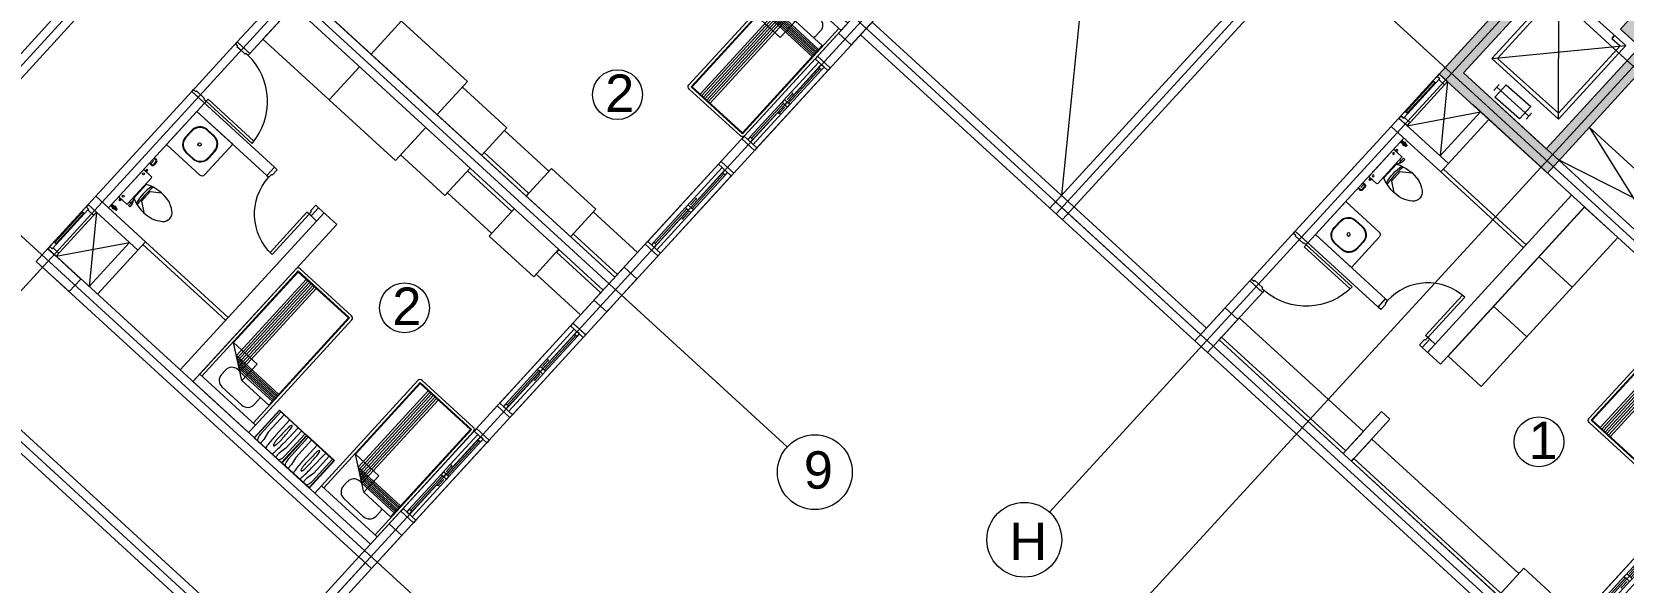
# Model space of a CAD drawing. Header units: metres. Extents: x 750 to 3116, y -341 to 1465.
# Drawn here: x 1586.8 to 1608.08, y 1262.19 to 1269.55 of the extents above; entities that cross this region are included whole.
import ezdxf
from ezdxf.enums import TextEntityAlignment as Align

# ---------------------------------------------------------------- set-up
doc = ezdxf.new("R2010")
doc.units = ezdxf.units.M
for name, color, linetype, lineweight in [('A-Door', 254, 'Continuous', 5), ('Bathroom Door', 252, 'Continuous', 5), ('Bathroom fur', 252, 'Continuous', 5), ('Centre Line', 7, 'Continuous', 13), ('Column', 50, 'Continuous', 20), ('Cutout', 153, 'Continuous', 5), ('Door', 253, 'Continuous', 5), ('Furniture', 44, 'Continuous', 5), ('GUIDE LINE', 7, 'Continuous', 5), ('Hatch', 251, 'Continuous', 5), ('Hidden line', 251, 'Continuous', 5), ('Inverted beam', 252, 'Continuous', 5), ('Railing', 190, 'Continuous', 5), ('Wall ext', 20, 'Continuous', 18), ('WINDOW', 33, 'Continuous', 5)]:
    doc.layers.add(name, color=color, linetype=linetype, lineweight=lineweight)
doc.layers.add('Text', color=7, linetype='Continuous')
doc.styles.get("Standard").update_dxf_attribs({"font": 'arial.ttf'})
doc.styles.add('TEXT-DET', font='simplex.shx', dxfattribs={"width": 0.7})

# ---------------------------------------------------------------- blocks, each defined once
blk = doc.blocks.new('Water Closet')
at = {"layer": 'Bathroom fur', "linetype": 'Continuous', "lineweight": -3}
for p, q in [((1886.331, 447.871), (1886.35, 447.871)), ((1886.331, 447.851), (1886.35, 447.851)), ((1886.364, 447.861), (1886.346, 447.861)), ((1886.364, 447.861), (1886.349, 447.87)), ((1886.364, 447.861), (1886.349, 447.853)), ((1886.364, 447.861), (1886.355, 447.877)), ((1886.364, 447.861), (1886.355, 447.846)), ((1886.364, 447.861), (1886.364, 447.879)), ((1886.364, 447.861), (1886.364, 447.879)), ((1886.364, 447.861), (1886.364, 447.879)), ((1886.364, 447.861), (1886.364, 447.879)), ((1886.364, 447.861), (1886.364, 447.879)), ((1886.364, 447.861), (1886.364, 447.879)), ((1886.364, 447.861), (1886.364, 447.879)), ((1886.364, 447.861), (1886.364, 447.879)), ((1886.364, 447.861), (1886.364, 447.879)), ((1886.364, 447.861), (1886.364, 447.879)), ((1886.364, 447.861), (1886.364, 447.879)), ((1886.364, 447.861), (1886.364, 447.879)), ((1886.364, 447.861), (1886.373, 447.877)), ((1886.364, 447.861), (1886.379, 447.87)), ((1886.364, 447.861), (1886.381, 447.861)), ((1886.364, 447.861), (1886.379, 447.853)), ((1886.364, 447.861), (1886.373, 447.846)), ((1886.364, 447.861), (1886.364, 447.844)), ((1886.378, 447.871), (1886.416, 447.871)), ((1886.378, 447.851), (1886.416, 447.851)), ((1886.416, 447.851), (1886.416, 447.871))]:
    blk.add_line(p, q, dxfattribs=at)
at = {"layer": 'Bathroom fur', "linetype": 'ByBlock'}
for p, q in [((1886.152, 447.554), (1886.027, 447.644)), ((1886.217, 447.662), (1886.217, 447.713)), ((1886.239, 447.713), (1886.217, 447.713)), ((1886.217, 447.662), (1886.232, 447.625)), ((1886.239, 447.608), (1886.239, 447.713)), ((1886.239, 447.666), (1886.264, 447.666)), ((1886.264, 447.23), (1886.264, 447.703)), ((1886.407, 447.713), (1886.274, 447.713)), ((1886.39, 447.724), (1886.365, 447.724)), ((1886.365, 447.724), (1886.365, 447.715)), ((1886.39, 447.715), (1886.365, 447.715)), ((1886.387, 447.744), (1886.368, 447.744)), ((1886.368, 447.744), (1886.368, 447.724)), ((1886.387, 447.744), (1886.387, 447.724)), ((1886.39, 447.724), (1886.39, 447.715)), ((1886.416, 447.23), (1886.416, 447.703)), ((1886.152, 447.379), (1886.152, 447.554)), ((1886.232, 447.625), (1886.239, 447.625)), ((1886.239, 447.608), (1886.264, 447.608)), ((1886.256, 447.343), (1886.256, 447.59)), ((1886.152, 447.379), (1886.027, 447.288)), ((1886.407, 447.22), (1886.274, 447.22)), ((1886.365, 447.208), (1886.365, 447.218)), ((1886.39, 447.218), (1886.365, 447.218)), ((1886.39, 447.208), (1886.365, 447.208)), ((1886.368, 447.189), (1886.368, 447.208)), ((1886.387, 447.189), (1886.387, 447.208)), ((1886.39, 447.208), (1886.39, 447.218)), ((1886.387, 447.189), (1886.368, 447.189))]:
    blk.add_line(p, q, dxfattribs=at)
at = {"layer": 'Bathroom fur'}
for p, q in [((1886.356, 447.031), (1886.356, 447.081)), ((1886.366, 447.031), (1886.366, 447.081)), ((1886.416, 447.106), (1886.381, 447.106)), ((1886.416, 447.096), (1886.381, 447.096)), ((1886.416, 447.016), (1886.381, 447.016)), ((1886.416, 447.006), (1886.381, 447.006))]:
    blk.add_line(p, q, dxfattribs=at)
at = {"layer": 'Bathroom fur', "linetype": 'Continuous', "lineweight": -3}
blk.add_circle((1886.364, 447.861), 0.0175, dxfattribs=at)
at = {"layer": 'Bathroom fur', "linetype": 'ByBlock'}
for centre in [(1886.378, 447.669), (1886.378, 447.264)]:
    blk.add_circle(centre, 0.0123, dxfattribs=at)
at = {"layer": 'Bathroom fur', "linetype": 'Continuous', "lineweight": -3}
blk.add_arc((1886.331, 447.861), 0.01, 90.002, 270, dxfattribs=at)
at = {"layer": 'Bathroom fur', "linetype": 'ByBlock'}
for centre, radius, start, end in [((1886.017, 447.095), 0.55, 64.2321, 103.6755), ((1886.274, 447.703), 0.00987, 90, 180), ((1886.407, 447.703), 0.00987, 0, 90), ((1885.835, 447.467), 0.119, 126.3794, 233.6206), ((1886.035, 447.208), 0.446, 109.2942, 127.2549), ((1884.672, 447.479), 1.501, 353.4552, 5.5271), ((1885.552, 447.472), 0.65, 345.9276, 13.0204), ((1886.041, 447.728), 0.451, 232.2382, 250.1051), ((1886.017, 447.838), 0.55, 256.3245, 295.7679), ((1886.274, 447.23), 0.00987, 180, 270), ((1886.407, 447.23), 0.00987, 270, 0)]:
    blk.add_arc(centre, radius, start, end, dxfattribs=at)
at = {"layer": 'Bathroom fur'}
for centre, radius, start, end in [((1886.381, 447.081), 0.025, 90, 180), ((1886.381, 447.031), 0.025, 180, 270), ((1886.381, 447.081), 0.015, 90, 180), ((1886.381, 447.031), 0.015, 180, 270)]:
    blk.add_arc(centre, radius, start, end, dxfattribs=at)
at = {"layer": 'Bathroom fur', "style": 'TEXT-DET', "width": 0.6}
blk.add_text('1', height=0.06, dxfattribs=at).set_placement((1886.394, 447.07), align=Align.MIDDLE)
blk = doc.blocks.new('Bed')
at = {"layer": 'Furniture', "linetype": 'Continuous'}
for p, q in [((1878.327, 465.952), (1879.337, 465.952)), ((1878.327, 465.817), (1878.327, 465.952)), ((1879.337, 465.952), (1879.337, 465.817)), ((1879.337, 465.817), (1878.327, 465.817)), ((1878.327, 463.909), (1878.327, 465.817)), ((1878.367, 463.909), (1878.367, 465.817)), ((1878.642, 465.742), (1879.002, 465.742)), ((1879.297, 465.817), (1879.297, 463.909)), ((1879.337, 465.817), (1879.337, 463.909)), ((1878.525, 465.544), (1878.525, 465.624)), ((1879.12, 465.624), (1879.12, 465.544)), ((1878.377, 465.499), (1878.862, 465.499)), ((1878.377, 463.919), (1878.377, 465.499)), ((1878.962, 465.429), (1878.377, 465.429)), ((1878.992, 465.407), (1878.377, 465.407)), ((1879.022, 465.386), (1878.377, 465.386)), ((1879.052, 465.365), (1878.377, 465.365)), ((1879.082, 465.344), (1878.377, 465.344)), ((1879.112, 465.323), (1878.377, 465.323)), ((1879.142, 465.302), (1878.377, 465.302)), ((1878.862, 465.499), (1879.287, 465.199)), ((1878.862, 465.199), (1878.862, 465.499)), ((1878.962, 463.919), (1878.962, 465.429)), ((1879.002, 465.427), (1878.965, 465.427)), ((1878.992, 463.919), (1878.992, 465.407)), ((1879.022, 463.919), (1879.022, 465.386)), ((1879.052, 463.919), (1879.052, 465.365)), ((1879.082, 463.919), (1879.082, 465.344)), ((1879.112, 463.919), (1879.112, 465.323)), ((1879.142, 463.919), (1879.142, 465.302)), ((1879.287, 465.199), (1878.862, 465.199)), ((1879.287, 465.199), (1879.287, 463.919)), ((1879.297, 463.909), (1878.367, 463.909)), ((1879.297, 463.869), (1878.367, 463.869)), ((1879.287, 463.919), (1878.377, 463.919))]:
    blk.add_line(p, q, dxfattribs=at)
for centre, radius, start, end in [((1878.642, 465.624), 0.117, 90, 180), ((1879.002, 465.624), 0.117, 360, 90), ((1878.642, 465.544), 0.117, 180.0006, 202.5189), ((1879.002, 465.544), 0.117, 270, 0), ((1878.367, 463.909), 0.04, 180, 270), ((1879.297, 463.909), 0.04, 270, 0)]:
    blk.add_arc(centre, radius, start, end, dxfattribs=at)
blk = doc.blocks.new('Nightstand')
at = {"layer": 'Furniture'}
for p, q in [((1879.838, 464.54), (1879.838, 464.04)), ((1880.338, 464.54), (1879.838, 464.54)), ((1879.843, 464.535), (1879.843, 464.045)), ((1880.333, 464.535), (1879.843, 464.535)), ((1879.869, 464.442), (1879.871, 464.467)), ((1879.869, 464.045), (1879.869, 464.442)), ((1879.929, 464.358), (1879.951, 464.469)), ((1879.951, 464.469), (1879.951, 464.535)), ((1880.074, 464.444), (1880.068, 464.44)), ((1880.08, 464.44), (1880.074, 464.444)), ((1880.226, 464.469), (1880.226, 464.535)), ((1880.248, 464.358), (1880.226, 464.469)), ((1880.308, 464.442), (1880.305, 464.467)), ((1880.308, 464.045), (1880.308, 464.442)), ((1880.333, 464.045), (1880.333, 464.535)), ((1880.338, 464.04), (1880.338, 464.54)), ((1879.929, 464.045), (1879.929, 464.358)), ((1879.997, 464.32), (1879.991, 464.045)), ((1880.147, 464.32), (1880.147, 464.045)), ((1880.248, 464.045), (1880.248, 464.358)), ((1879.838, 464.04), (1880.338, 464.04)), ((1879.843, 464.045), (1880.333, 464.045)), ((1880.068, 464.081), (1880.074, 464.077)), ((1880.074, 464.077), (1880.08, 464.081))]:
    blk.add_line(p, q, dxfattribs=at)
for centre, radius, start, end in [((1880.021, 464.452), 0.15, 146.5657, 174.2856), ((1881.576, 464.32), 1.578, 174.0179, 180), ((1880.825, 464.399), 0.823, 170.5074, 174.0179), ((1880.197, 464.382), 0.142, 155.8434, 169.4757), ((1879.951, 464.382), 0.142, 10.5243, 24.1566), ((1879.315, 464.399), 0.828, 5.9821, 9.4446), ((1878.564, 464.32), 1.583, 0, 5.9821), ((1880.156, 464.452), 0.15, 5.7144, 33.4343), ((1880.715, 464.32), 0.664, 175.5997, 180), ((1880.715, 464.32), 0.664, 180, 184.4003), ((1880.395, 464.345), 0.343, 169.4757, 175.5997), ((1886.298, 464.381), 6.246, 181.0259, 182.4606), ((1879.753, 464.345), 0.343, 4.4003, 10.5243), ((1873.85, 464.381), 6.246, 357.5394, 358.9741), ((1879.433, 464.32), 0.664, 0, 4.4003), ((1879.433, 464.32), 0.664, 355.5997, 0), ((1880.197, 464.139), 0.142, 190.5243, 204.1566), ((1879.951, 464.139), 0.142, 335.8434, 349.4757)]:
    blk.add_arc(centre, radius, start, end, dxfattribs=at)
blk = doc.blocks.new('Wash bashin')
at = {"layer": 'Bathroom fur', "ltscale": 0.35}
for p, q in [((1884.067, 437.333), (1884.067, 437.883)), ((1884.117, 437.933), (1884.717, 437.933)), ((1884.717, 437.333), (1884.717, 437.933)), ((1884.067, 437.333), (1884.717, 437.333))]:
    blk.add_line(p, q, dxfattribs=at)
at = {"layer": 'Bathroom fur'}
for p, q in [((1884.177, 437.568), (1884.177, 437.688)), ((1884.185, 437.568), (1884.185, 437.688)), ((1884.327, 437.838), (1884.447, 437.838)), ((1884.327, 437.83), (1884.447, 437.83)), ((1884.589, 437.688), (1884.589, 437.568)), ((1884.597, 437.688), (1884.597, 437.568)), ((1884.447, 437.426), (1884.327, 437.426)), ((1884.447, 437.418), (1884.327, 437.418))]:
    blk.add_line(p, q, dxfattribs=at)
blk.add_circle((1884.392, 437.633), 0.0225, dxfattribs=at)
at = {"layer": 'Bathroom fur', "ltscale": 0.35}
blk.add_arc((1884.117, 437.883), 0.05, 90, 180, dxfattribs=at)
at = {"layer": 'Bathroom fur'}
for centre, radius, start, end in [((1884.327, 437.688), 0.15, 90, 180), ((1884.327, 437.688), 0.142, 90, 180), ((1884.447, 437.688), 0.15, 0, 90), ((1884.447, 437.688), 0.142, 0, 90), ((1884.327, 437.568), 0.15, 180, 270), ((1884.327, 437.568), 0.142, 180, 270), ((1884.447, 437.568), 0.15, 270, 0), ((1884.447, 437.568), 0.142, 270, 0)]:
    blk.add_arc(centre, radius, start, end, dxfattribs=at)
blk = doc.blocks.new('Door 900')
at = {"layer": 'A-Door'}
for points in [[(29934124, 12198491), (29934164, 12198491), (29934164, 12198476), (29934239, 12198476), (29934314, 12198476), (29934314, 12198491), (29934354, 12198491), (29934354, 12198524), (29934239, 12198524), (29934124, 12198524)], [(29934164, 12197672), (29934314, 12197672), (29934314, 12197658), (29934354, 12197658), (29934354, 12197624), (29934239, 12197624), (29934124, 12197624), (29934124, 12197658), (29934164, 12197658)]]:
    blk.add_lwpolyline(points, close=True, dxfattribs=at)
blk.add_lwpolyline([(29935187, 12197658), (29934354, 12197658), (29934354, 12197698), (29935185, 12197698)], dxfattribs=at)
blk.add_arc((29934327, 12197631), 860, 1.7769, 88.2024, dxfattribs=at)
blk = doc.blocks.new('Door1')
at = {"layer": 'Bathroom Door'}
for p, q in [((1900.586, 444.886), (1899.856, 444.886)), ((1900.586, 444.846), (1899.857, 444.846))]:
    blk.add_line(p, q, dxfattribs=at)
for points in [[(1900.736, 444.921), (1900.586, 444.921), (1900.586, 444.886), (1900.636, 444.886), (1900.636, 444.871), (1900.736, 444.871), (1900.736, 444.921)], [(1900.586, 444.886), (1900.586, 444.846)], [(1900.736, 444.121), (1900.586, 444.121), (1900.586, 444.156), (1900.636, 444.156), (1900.636, 444.171), (1900.736, 444.171), (1900.736, 444.121)]]:
    blk.add_lwpolyline(points, dxfattribs=at)
blk.add_arc((1900.586, 444.886), 0.73, 180, 270, dxfattribs=at)
blk = doc.blocks.new('WINODO1')
at = {"layer": 'WINDOW', "linetype": 'Continuous'}
for p, q in [((2471212540, 936769700), (2471212491, 936769700)), ((2471212491, 936769700), (2471212491, 936769470)), ((2471212540, 936769700), (2471212540, 936769470)), ((2471213991, 936769700), (2471213943, 936769700)), ((2471213943, 936769700), (2471213943, 936769470)), ((2471213991, 936769700), (2471213991, 936769470)), ((2471212540, 936769470), (2471212491, 936769470)), ((2471213991, 936769470), (2471213943, 936769470))]:
    blk.add_line(p, q, dxfattribs=at)
at = {"layer": 'WINDOW'}
for p, q in [((2471212540, 936769700), (2471213943, 936769700)), ((2471212588, 936769633), (2471213217, 936769633)), ((2471212588, 936769585), (2471213217, 936769585)), ((2471213193, 936769561), (2471213089, 936769561)), ((2471213241, 936769633), (2471213943, 936769633)), ((2471213266, 936769585), (2471213895, 936769585)), ((2471213290, 936769609), (2471213394, 936769609)), ((2471213241, 936769537), (2471212540, 936769537)), ((2471212540, 936769470), (2471213943, 936769470)), ((2471213266, 936769537), (2471213895, 936769537))]:
    blk.add_line(p, q, dxfattribs=at)
at = {"layer": 'WINDOW', "color": 4}
blk.add_line((2471212588, 936769609), (2471213217, 936769609), dxfattribs=at)
at = {"layer": 'WINDOW', "color": 4, "true_color": 0x1fffff}
blk.add_line((2471213266, 936769561), (2471213895, 936769561), dxfattribs=at)
at = {"layer": 'WINDOW'}
for points in [[(2471212540, 936769585), (2471212588, 936769585), (2471212588, 936769633), (2471212540, 936769633)], [(2471213076, 936769561), (2471213089, 936769568), (2471213089, 936769554)], [(2471213217, 936769585), (2471213266, 936769585), (2471213266, 936769633), (2471213217, 936769633)], [(2471213217, 936769537), (2471213266, 936769537), (2471213266, 936769585), (2471213217, 936769585)], [(2471213406, 936769609), (2471213394, 936769616), (2471213394, 936769602)], [(2471213895, 936769537), (2471213943, 936769537), (2471213943, 936769585), (2471213895, 936769585)]]:
    blk.add_lwpolyline(points, close=True, dxfattribs=at)
blk = doc.blocks.new('700mm Door')
at = {"layer": 'Door'}
for points in [[(11493508.327, 4446107.926), (11493508.287, 4446107.926), (11493508.287, 4446107.776), (11493508.344, 4446107.776), (11493508.344, 4446107.868), (11493508.344, 4446107.88), (11493508.327, 4446107.88)], [(11493508.327, 4446107.88), (11493508.413, 4446107.88), (11493508.413, 4446107.926), (11493508.327, 4446107.926)], [(11493508.413, 4446107.891), (11493508.961, 4446107.891), (11493508.961, 4446107.914), (11493508.413, 4446107.914)], [(11493509.047, 4446107.88), (11493508.961, 4446107.88), (11493508.961, 4446107.926), (11493509.047, 4446107.926)], [(11493509.047, 4446107.926), (11493509.047, 4446107.88), (11493509.03, 4446107.88), (11493509.03, 4446107.868), (11493509.03, 4446107.776), (11493509.087, 4446107.776), (11493509.087, 4446107.926)]]:
    blk.add_lwpolyline(points, close=True, dxfattribs=at)
at = {"layer": 'Door', "color": 1}
blk.add_lwpolyline([(11493508.413, 4446107.88), (11493508.961, 4446107.88), (11493508.961, 4446107.926), (11493508.413, 4446107.926)], close=True, dxfattribs=at)
blk = doc.blocks.new('lift1')
at = {"layer": 'Hatch', "transparency": 33554687}
h = blk.add_hatch(color=256, dxfattribs=at)
h.dxf.hatch_style = 1
h.paths.add_polyline_path([(29921053, 12204431), (29920354, 12203626), (29920180, 12203777), (29920729, 12204408), (29919333, 12205622), (29919104, 12205358), (29918930, 12205509), (29919310, 12205946)])
h.paths.add_polyline_path([(29920180, 12203777), (29920354, 12203626), (29919768, 12202951), (29918024, 12204467), (29918405, 12204905), (29918579, 12204754), (29918349, 12204489), (29919745, 12203276)])
at = {"lineweight": 5}
for p, q in [((29919536, 12203651), (29919330, 12205430)), ((29920333, 12204556), (29918533, 12204526)), ((29920311, 12204167), (29919926, 12203735)), ((29920353, 12204131), (29920272, 12204201)), ((29919968, 12203699), (29919886, 12203770))]:
    blk.add_line(p, q, dxfattribs=at)
for p, q in [((29919194, 12205280), (29919238, 12205241)), ((29918669, 12204676), (29918707, 12204643))]:
    blk.add_line(p, q)
for points in [[(29920333, 12204556), (29919330, 12205430), (29918533, 12204526), (29919536, 12203651)], [(29920182, 12204188), (29919887, 12203861), (29920056, 12203714), (29920350, 12204041)]]:
    blk.add_lwpolyline(points, close=True, dxfattribs=at)
blk.add_lwpolyline([(29918707, 12204643), (29918610, 12204531), (29919531, 12203728), (29920256, 12204550), (29919335, 12205353), (29919238, 12205241)], dxfattribs=at)
at = {"layer": 'Column'}
blk.add_lwpolyline([(29918930, 12205509), (29919310, 12205946), (29921053, 12204431), (29919768, 12202951), (29918024, 12204467), (29918405, 12204905), (29918579, 12204754), (29918349, 12204489), (29919745, 12203276), (29920729, 12204408), (29919333, 12205622), (29919104, 12205358), (29918930, 12205509)], dxfattribs=at)

msp = doc.modelspace()

# ---------------------------------------------------------------- hatches: boundary and pattern name
at = {"layer": 'Hatch', "transparency": 33554687}
h = msp.add_hatch(color=256, dxfattribs=at)
h.dxf.hatch_style = 1
h.paths.add_polyline_path([(1646.175, 1258.901), (1646.005, 1259.057), (1645.846, 1258.883), (1645.755, 1258.784), (1645.6, 1258.614), (1645.769, 1258.459)])
h.paths.add_polyline_path([(1641.884, 1262.33), (1641.441, 1262.735), (1641.286, 1262.566), (1641.728, 1262.16)])
h.paths.add_polyline_path([(1645.004, 1266.285), (1644.835, 1266.44), (1644.43, 1265.998), (1644.599, 1265.842)])
h.paths.add_polyline_path([(1649.318, 1262.334), (1649.149, 1262.489), (1648.743, 1262.046), (1648.913, 1261.891)])
h.paths.add_polyline_path([(1652.587, 1265.902), (1652.417, 1266.057), (1652.384, 1266.021), (1652.292, 1265.921), (1652.012, 1265.615), (1652.182, 1265.46)])
h.paths.add_polyline_path([(1655.856, 1269.471), (1655.686, 1269.626), (1655.281, 1269.183), (1655.45, 1269.028)])
h.paths.add_polyline_path([(1659.124, 1273.039), (1658.955, 1273.194), (1658.921, 1273.158), (1658.83, 1273.058), (1658.549, 1272.752), (1658.719, 1272.597)])
h.paths.add_polyline_path([(1661.826, 1276.876), (1661.67, 1276.707), (1662.113, 1276.302), (1662.268, 1276.471)])
h.paths.add_polyline_path([(1657.785, 1280.578), (1657.629, 1280.408), (1658.072, 1280.003), (1658.227, 1280.173)])
h.paths.add_polyline_path([(1652.746, 1278.631), (1652.591, 1278.461), (1653.033, 1278.056), (1653.189, 1278.225)])
h.paths.add_polyline_path([(1654.516, 1277.009), (1654.361, 1276.84), (1654.803, 1276.435), (1654.958, 1276.604)])
h.paths.add_polyline_path([(1650.045, 1274.793), (1649.875, 1274.948), (1649.47, 1274.506), (1649.64, 1274.351)])
h.paths.add_polyline_path([(1651.542, 1273.422), (1651.372, 1273.577), (1650.967, 1273.135), (1651.137, 1272.98)])
h.paths.add_polyline_path([(1647.979, 1269.872), (1647.823, 1269.703), (1648.266, 1269.297), (1648.421, 1269.467)])
h.paths.add_polyline_path([(1646.209, 1271.493), (1646.053, 1271.324), (1646.496, 1270.919), (1646.651, 1271.088), (1646.541, 1271.189)])
h.paths.add_polyline_path([(1647.245, 1283.669), (1647.076, 1283.825), (1646.67, 1283.382), (1646.84, 1283.227), (1646.999, 1283.4), (1647.09, 1283.5)])
h.paths.add_polyline_path([(1644.101, 1280.237), (1643.932, 1280.393), (1643.527, 1279.95), (1643.696, 1279.795)])
h.paths.add_polyline_path([(1640.833, 1276.669), (1640.663, 1276.824), (1640.258, 1276.382), (1640.427, 1276.226)])
h.paths.add_polyline_path([(1637.689, 1273.237), (1637.519, 1273.392), (1637.114, 1272.95), (1637.284, 1272.794)])
h.paths.add_polyline_path([(1643.632, 1267.792), (1643.463, 1267.948), (1643.058, 1267.505), (1643.227, 1267.35)])
h.paths.add_polyline_path([(1634.17, 1269.395), (1634.001, 1269.551), (1633.595, 1269.108), (1633.765, 1268.953)])
h.paths.add_polyline_path([(1640.114, 1263.951), (1639.944, 1264.106), (1639.539, 1263.664), (1639.709, 1263.509)])
h.paths.add_polyline_path([(1631.152, 1266.1), (1630.982, 1266.255), (1630.577, 1265.812), (1630.746, 1265.657)])
h.paths.add_polyline_path([(1636.403, 1260.788), (1636.247, 1260.618), (1636.69, 1260.213), (1636.845, 1260.383)])
h.paths.add_polyline_path([(1636.008, 1280.837), (1635.839, 1280.992), (1635.433, 1280.55), (1635.603, 1280.395)])
h.paths.add_polyline_path([(1632.989, 1277.541), (1632.82, 1277.697), (1632.415, 1277.254), (1632.584, 1277.099)])
h.paths.add_polyline_path([(1628.506, 1281.648), (1628.101, 1281.206), (1628.27, 1281.05), (1628.676, 1281.493)])
h.paths.add_polyline_path([(1631.525, 1284.944), (1631.369, 1284.774), (1631.812, 1284.369), (1631.967, 1284.538)])
h.paths.add_polyline_path([(1626.486, 1282.996), (1626.331, 1282.827), (1626.773, 1282.421), (1626.929, 1282.591)])
h.paths.add_polyline_path([(1623.218, 1279.428), (1623.062, 1279.258), (1623.505, 1278.853), (1623.66, 1279.022)])
h.paths.add_polyline_path([(1619.143, 1283.411), (1618.973, 1283.566), (1618.568, 1283.124), (1618.738, 1282.968)])
h.paths.add_polyline_path([(1622.117, 1286.998), (1621.962, 1286.829), (1622.404, 1286.423), (1622.56, 1286.593)])
h.paths.add_polyline_path([(1615.874, 1279.842), (1615.705, 1279.998), (1615.299, 1279.555), (1615.469, 1279.4)])
h.paths.add_polyline_path([(1612.731, 1276.41), (1612.561, 1276.566), (1612.156, 1276.123), (1612.325, 1275.968)])
h.paths.add_polyline_path([(1617.203, 1272.314), (1616.798, 1271.871), (1616.967, 1271.716), (1617.373, 1272.158)])
h.paths.add_polyline_path([(1619.949, 1275.859), (1619.794, 1275.69), (1620.236, 1275.284), (1620.391, 1275.454), (1620.281, 1275.555)])
h.paths.add_polyline_path([(1626.327, 1270.268), (1626.157, 1270.423), (1625.752, 1269.981), (1625.922, 1269.825)])
h.paths.add_polyline_path([(1621.719, 1274.238), (1621.563, 1274.069), (1622.006, 1273.663), (1622.161, 1273.833)])
h.paths.add_polyline_path([(1624.987, 1277.807), (1624.832, 1277.637), (1625.274, 1277.232), (1625.43, 1277.401)])
h.paths.add_polyline_path([(1629.301, 1273.855), (1628.896, 1273.413), (1629.066, 1273.257), (1629.471, 1273.7)])
h.paths.add_polyline_path([(1623.058, 1266.699), (1622.889, 1266.855), (1622.483, 1266.412), (1622.653, 1266.257)])
h.paths.add_polyline_path([(1619.915, 1263.267), (1619.745, 1263.423), (1619.34, 1262.98), (1619.509, 1262.825)])
h.paths.add_polyline_path([(1615.181, 1267.101), (1615.026, 1266.931), (1615.468, 1266.526), (1615.624, 1266.696)])
h.paths.add_polyline_path([(1618.745, 1270.651), (1618.575, 1270.806), (1618.17, 1270.364), (1618.339, 1270.208)])
h.paths.add_polyline_path([(1613.411, 1268.722), (1613.256, 1268.553), (1613.699, 1268.147), (1613.854, 1268.317)])
h.paths.add_polyline_path([(1609.042, 1272.724), (1608.887, 1272.555), (1609.329, 1272.149), (1609.485, 1272.319)])
h.paths.add_polyline_path([(1605.774, 1269.156), (1605.618, 1268.986), (1606.061, 1268.581), (1606.216, 1268.75)])

# ---------------------------------------------------------------- linework, layer by layer
at = {"layer": 'Bathroom fur'}
for p, q in [((1605.64, 1267.678), (1606.746, 1266.664)), ((1605.674, 1267.714), (1606.78, 1266.701)), ((1588.32, 1266.743), (1589.426, 1265.73)), ((1588.286, 1266.706), (1589.392, 1265.693))]:
    msp.add_line(p, q, dxfattribs=at)
at = {"layer": 'Centre Line', "color": 30, "true_color": 0xf26722}
for p, q in [((1627.497, 1292.701), (1600.408, 1263.128)), ((1628.773, 1291.533), (1601.684, 1261.959)), ((1603.973, 1287.999), (1580.152, 1261.994)), ((1605.469, 1286.628), (1581.649, 1260.623)), ((1618.531, 1257.315), (1587.828, 1285.438)), ((1609.783, 1282.676), (1585.963, 1256.671)), ((1615.262, 1253.746), (1584.559, 1281.869)), ((1596.901, 1264.001), (1581.291, 1278.3)), ((1593.633, 1260.433), (1578.022, 1274.732))]:
    msp.add_line(p, q, dxfattribs=at)
at = {"layer": 'Centre Line', "color": 3, "true_color": 0x1fff1f}
msp.add_lwpolyline([(1589.677, 1286.066), (1612.323, 1265.323), (1624.767, 1278.909), (1647.479, 1258.105)], dxfattribs=at)
at = {"layer": 'Centre Line', "color": 30, "true_color": 0xf26722}
for centre in [(1597.27, 1263.663), (1600.07, 1262.759)]:
    msp.add_circle(centre, 0.5, dxfattribs=at)
at = {"layer": 'Column'}
for points in [[(1597.586, 1269.53), (1597.991, 1269.973), (1598.161, 1269.817), (1597.755, 1269.375), (1597.586, 1269.53)], [(1587.015, 1266.651), (1587.457, 1266.245), (1587.302, 1266.076), (1586.859, 1266.481), (1587.015, 1266.651)], [(1594.317, 1265.962), (1594.722, 1266.404), (1594.892, 1266.249), (1594.487, 1265.806), (1594.317, 1265.962)], [(1602.35, 1265.417), (1602.755, 1265.86), (1602.924, 1265.705), (1602.519, 1265.262), (1602.35, 1265.417)], [(1591.173, 1262.53), (1591.579, 1262.972), (1591.748, 1262.817), (1591.343, 1262.374), (1591.173, 1262.53)]]:
    msp.add_lwpolyline(points, dxfattribs=at)
at = {"layer": 'Cutout', "ltscale": 0.02}
for p, q in [((1601.149, 1273.08), (1600.566, 1267.364)), ((1607.624, 1268.274), (1608.799, 1266.385)), ((1609.204, 1266.827), (1607.219, 1267.832))]:
    msp.add_line(p, q, dxfattribs=at)
at = {"layer": 'Cutout'}
for p, q in [((1605.729, 1268.885), (1605.631, 1267.89)), ((1605.189, 1268.295), (1606.171, 1268.479)), ((1587.666, 1267.139), (1587.568, 1266.144)), ((1587.125, 1266.549), (1588.108, 1266.734))]:
    msp.add_line(p, q, dxfattribs=at)
at = {"layer": 'Furniture'}
for p, q in [((1590.858, 1270.506), (1592.628, 1268.885)), ((1589.892, 1269.452), (1591.662, 1267.831)), ((1606.18, 1264.81), (1608.004, 1266.801))]:
    msp.add_line(p, q, dxfattribs=at)
for points in [[(1594.597, 1266.268), (1590.453, 1270.064), (1590.858, 1270.506)], [(1594.442, 1266.098), (1590.298, 1269.894), (1589.892, 1269.452)], [(1591.743, 1269.696), (1591.338, 1269.253)], [(1590.777, 1268.641), (1591.183, 1269.084)], [(1592.628, 1268.885), (1592.223, 1268.443)], [(1592.561, 1268.811), (1593.154, 1268.268), (1592.816, 1267.899)], [(1591.662, 1267.831), (1592.068, 1268.273)], [(1593.12, 1268.231), (1593.714, 1267.687)], [(1591.73, 1267.904), (1592.323, 1267.361), (1592.661, 1267.729)], [(1592.85, 1267.936), (1593.444, 1267.392), (1593.41, 1267.355)], [(1592.627, 1267.692), (1593.221, 1267.149)], [(1593.41, 1267.355), (1593.748, 1267.724), (1594.341, 1267.18), (1594.004, 1266.811)], [(1592.357, 1267.397), (1592.951, 1266.854)], [(1593.255, 1267.186), (1592.917, 1266.817), (1593.511, 1266.273), (1593.848, 1266.642)], [(1607.561, 1267.206), (1605.738, 1265.215), (1606.18, 1264.81)], [(1608.004, 1266.801), (1607.561, 1267.206)], [(1594.308, 1267.143), (1594.901, 1266.6), (1594.597, 1266.268)], [(1594.037, 1266.848), (1594.631, 1266.305)], [(1593.848, 1266.642), (1593.815, 1266.605), (1594.408, 1266.061)], [(1607.396, 1266.137), (1606.953, 1266.543)], [(1593.544, 1266.31), (1594.138, 1265.766), (1594.442, 1266.098)], [(1602.675, 1265.432), (1602.945, 1265.727), (1604.604, 1264.207), (1604.334, 1263.912)], [(1606.788, 1265.474), (1606.346, 1265.879)], [(1604.334, 1263.912), (1602.675, 1265.432), (1602.708, 1265.469), (1604.367, 1263.949)], [(1604.445, 1263.81), (1604.715, 1264.105), (1606.68, 1262.306)], [(1607.147, 1261.335), (1604.445, 1263.81), (1604.478, 1263.847), (1606.443, 1262.047)], [(1606.41, 1262.011), (1606.747, 1262.379), (1607.485, 1261.704), (1607.147, 1261.335)]]:
    msp.add_lwpolyline(points, dxfattribs=at)
at = {"layer": 'GUIDE LINE'}
for centre in [(1594.631, 1268.71), (1591.785, 1265.86), (1606.951, 1264.069)]:
    msp.add_circle(centre, 0.333, dxfattribs=at)
at = {"layer": 'Hidden line'}
for p, q in [((1588.94, 1268.752), (1589.548, 1269.416)), ((1605.618, 1268.986), (1605.078, 1268.396)), ((1605.729, 1268.885), (1605.189, 1268.295)), ((1607.624, 1268.274), (1609.204, 1266.827)), ((1587.555, 1267.24), (1587.015, 1266.651)), ((1587.666, 1267.139), (1587.125, 1266.549)), ((1603.085, 1266.221), (1603.693, 1266.884))]:
    msp.add_line(p, q, dxfattribs=at)
at = {"layer": 'Inverted beam'}
for p, q in [((1585.644, 1265.154), (1589.957, 1261.202)), ((1585.488, 1264.984), (1589.972, 1260.877)), ((1591.173, 1262.53), (1589.802, 1261.033)), ((1591.343, 1262.374), (1589.972, 1260.877))]:
    msp.add_line(p, q, dxfattribs=at)
for points in [[(1601.996, 1274.005), (1604.526, 1271.688), (1600.41, 1267.194)], [(1600.58, 1267.039), (1604.851, 1271.702)], [(1602.505, 1265.587), (1598.036, 1269.681), (1597.88, 1269.511), (1602.35, 1265.417), (1602.505, 1265.587)]]:
    msp.add_lwpolyline(points, dxfattribs=at)
at = {"layer": 'Railing'}
for p, q in [((1600.495, 1267.116), (1604.767, 1271.78)), ((1602.427, 1265.502), (1600.488, 1267.279)), ((1585.566, 1265.069), (1590.049, 1260.962)), ((1591.258, 1262.452), (1589.887, 1260.955))]:
    msp.add_line(p, q, dxfattribs=at)
at = {"layer": 'Wall ext'}
for p, q in [((1591.343, 1262.374), (1601.304, 1273.249)), ((1589.548, 1269.416), (1590.864, 1270.853)), ((1586.16, 1268.722), (1587.443, 1270.123)), ((1587.612, 1269.968), (1586.228, 1268.456)), ((1590.453, 1270.064), (1594.597, 1266.268)), ((1589.718, 1269.261), (1590.298, 1269.894)), ((1594.442, 1266.098), (1590.298, 1269.894)), ((1597.711, 1269.667), (1594.597, 1266.268)), ((1589.718, 1269.261), (1589.548, 1269.416)), ((1597.305, 1269.224), (1597.475, 1269.069)), ((1588.94, 1268.752), (1587.555, 1267.24)), ((1590.046, 1267.739), (1588.94, 1268.752)), ((1606.216, 1268.75), (1610.143, 1265.154)), ((1587.826, 1267.196), (1589.109, 1268.597)), ((1589.945, 1267.628), (1589.008, 1268.486)), ((1605.631, 1267.89), (1606.171, 1268.479)), ((1606.061, 1268.581), (1609.987, 1264.984)), ((1603.693, 1266.884), (1605.078, 1268.396)), ((1605.64, 1267.678), (1604.977, 1268.285)), ((1605.742, 1267.788), (1605.078, 1268.396)), ((1605.64, 1267.678), (1606.282, 1268.378)), ((1596.292, 1268.118), (1596.462, 1267.963)), ((1605.146, 1268.13), (1603.863, 1266.729)), ((1596.016, 1267.816), (1596.185, 1267.661)), ((1589.945, 1267.628), (1590.046, 1267.739)), ((1588.219, 1266.633), (1587.555, 1267.24)), ((1588.32, 1266.743), (1587.656, 1267.351)), ((1590.535, 1267.088), (1590.636, 1267.199)), ((1590.879, 1266.976), (1590.636, 1267.199)), ((1607.388, 1267.365), (1605.463, 1265.263)), ((1607.558, 1267.21), (1605.633, 1265.108)), ((1588.785, 1265.029), (1590.71, 1267.131)), ((1588.954, 1264.874), (1590.879, 1266.976)), ((1590.608, 1267.02), (1590.535, 1267.088)), ((1587.568, 1266.144), (1588.108, 1266.734)), ((1587.678, 1266.043), (1588.32, 1266.743)), ((1604.799, 1265.871), (1603.693, 1266.884)), ((1604.901, 1265.982), (1603.964, 1266.84)), ((1587.015, 1266.651), (1586.859, 1266.481)), ((1587.015, 1266.651), (1591.329, 1262.699)), ((1595.003, 1266.71), (1595.172, 1266.555)), ((1586.859, 1266.481), (1591.343, 1262.374)), ((1591.329, 1262.699), (1594.442, 1266.098)), ((1603.085, 1266.221), (1602.35, 1265.417)), ((1603.255, 1266.065), (1603.085, 1266.221)), ((1603.255, 1266.065), (1602.675, 1265.432)), ((1604.901, 1265.982), (1604.799, 1265.871)), ((1594.037, 1265.656), (1594.206, 1265.5)), ((1602.35, 1265.417), (1607.161, 1261.01)), ((1607.147, 1261.335), (1602.675, 1265.432)), ((1605.491, 1265.441), (1605.389, 1265.331)), ((1605.633, 1265.108), (1605.389, 1265.331)), ((1605.564, 1265.374), (1605.491, 1265.441)), ((1610.26, 1264.734), (1607.147, 1261.335)), ((1593.024, 1264.55), (1593.193, 1264.394)), ((1604.847, 1264.472), (1604.334, 1263.912)), ((1604.957, 1264.371), (1604.847, 1264.472)), ((1592.747, 1264.248), (1592.917, 1264.092)), ((1604.957, 1264.371), (1604.444, 1263.811)), ((1591.734, 1263.142), (1591.904, 1262.986))]:
    msp.add_line(p, q, dxfattribs=at)

# ---------------------------------------------------------------- block references
at = {"xscale": -0.001, "yscale": 0.001, "zscale": 0.001, "rotation": 6.515594439841745}
msp.add_blockref('lift1', (32718.293, -7461.366), dxfattribs=at)
at = {"xscale": -1}
for p, rotation in [((2668.075, -342.644), 317.5109696397391), ((2680.109, -347.103), 317.5109696396338)]:
    msp.add_blockref('Bed', p, dxfattribs=dict(at, rotation=rotation))
at = {"rotation": 137.5109696397391}
for name, p in [('Bed', (3289.517, 339.073)), ('Bed', (3291.146, 337.581)), ('Nightstand', (3290.12, 336.606)), ('Nightstand', (3290.488, 336.269))]:
    msp.add_blockref(name, p, dxfattribs=at)
at = {"layer": 'A-Door', "yscale": 0.001, "zscale": 0.001}
for p, xscale, rotation in [((-28723.557, 12493.118), 0.001, 317.5109696396549), ((-12231.056, 30480.469), -0.0009999999999999996, 137.510969639692)]:
    msp.add_blockref('Door 900', p, dxfattribs=dict(at, xscale=xscale, rotation=rotation))
at = {"layer": 'Bathroom Door', "xscale": -1, "rotation": 227.5109696395762}
msp.add_blockref('Door1', (-21.302, 166.105), dxfattribs=at)
at = {"layer": 'Bathroom Door', "rotation": 227.5109696397967}
msp.add_blockref('Door1', (2561.152, 2967.467), dxfattribs=at)
at = {"layer": 'Bathroom fur', "rotation": 137.5109696397391}
for name, p in [('Wash bashin', (3274.207, 317.948)), ('Water Closet', (3281.427, 323.314))]:
    msp.add_blockref(name, p, dxfattribs=at)
at = {"layer": 'Bathroom fur', "xscale": -1, "rotation": 317.5109696396338}
for name, p in [('Water Closet', (2693.658, -336.345)), ('Wash bashin', (2698.371, -328.683))]:
    msp.add_blockref(name, p, dxfattribs=at)
at = {"layer": 'Cutout', "rotation": 47.51106027023705}
for p in [(-4483066.254, -11477247.687), (-4483084.317, -11477249.433)]:
    msp.add_blockref('700mm Door', p, dxfattribs=at)
at = {"layer": 'WINDOW', "linetype": 'Continuous', "xscale": 0.001, "yscale": 0.001, "zscale": 0.001}
for p, rotation in [((-976801.585, -2453760.648), 47.51096963974634), ((-976802.875, -2453762.056), 47.51096963974634), ((-976804.854, -2453764.216), 47.51096963974634), ((-976806.144, -2453765.624), 47.51096963974634), ((980006.613, 2456291.494), 227.5109696397463)]:
    msp.add_blockref('WINODO1', p, dxfattribs=dict(at, rotation=rotation))

# ---------------------------------------------------------------- texts
at = {"layer": 'Text', "color": 30, "true_color": 0xf26722, "char_height": 0.5, "attachment_point": 1}
for s, width, insert in [('2', 3.12418, (1594.467, 1268.98)), ('2', 3.12418, (1591.622, 1266.131)), ('1', 3.12418, (1606.813, 1264.337)), ('9', 0.83687, (1597.123, 1263.942)), ('H', 0.83687, (1599.872, 1262.987))]:
    msp.add_mtext_dynamic_manual_height_columns(s, width=width, gutter_width=12.5, heights=[0], dxfattribs=dict(at, insert=insert))

doc.saveas('drawing.dxf')
